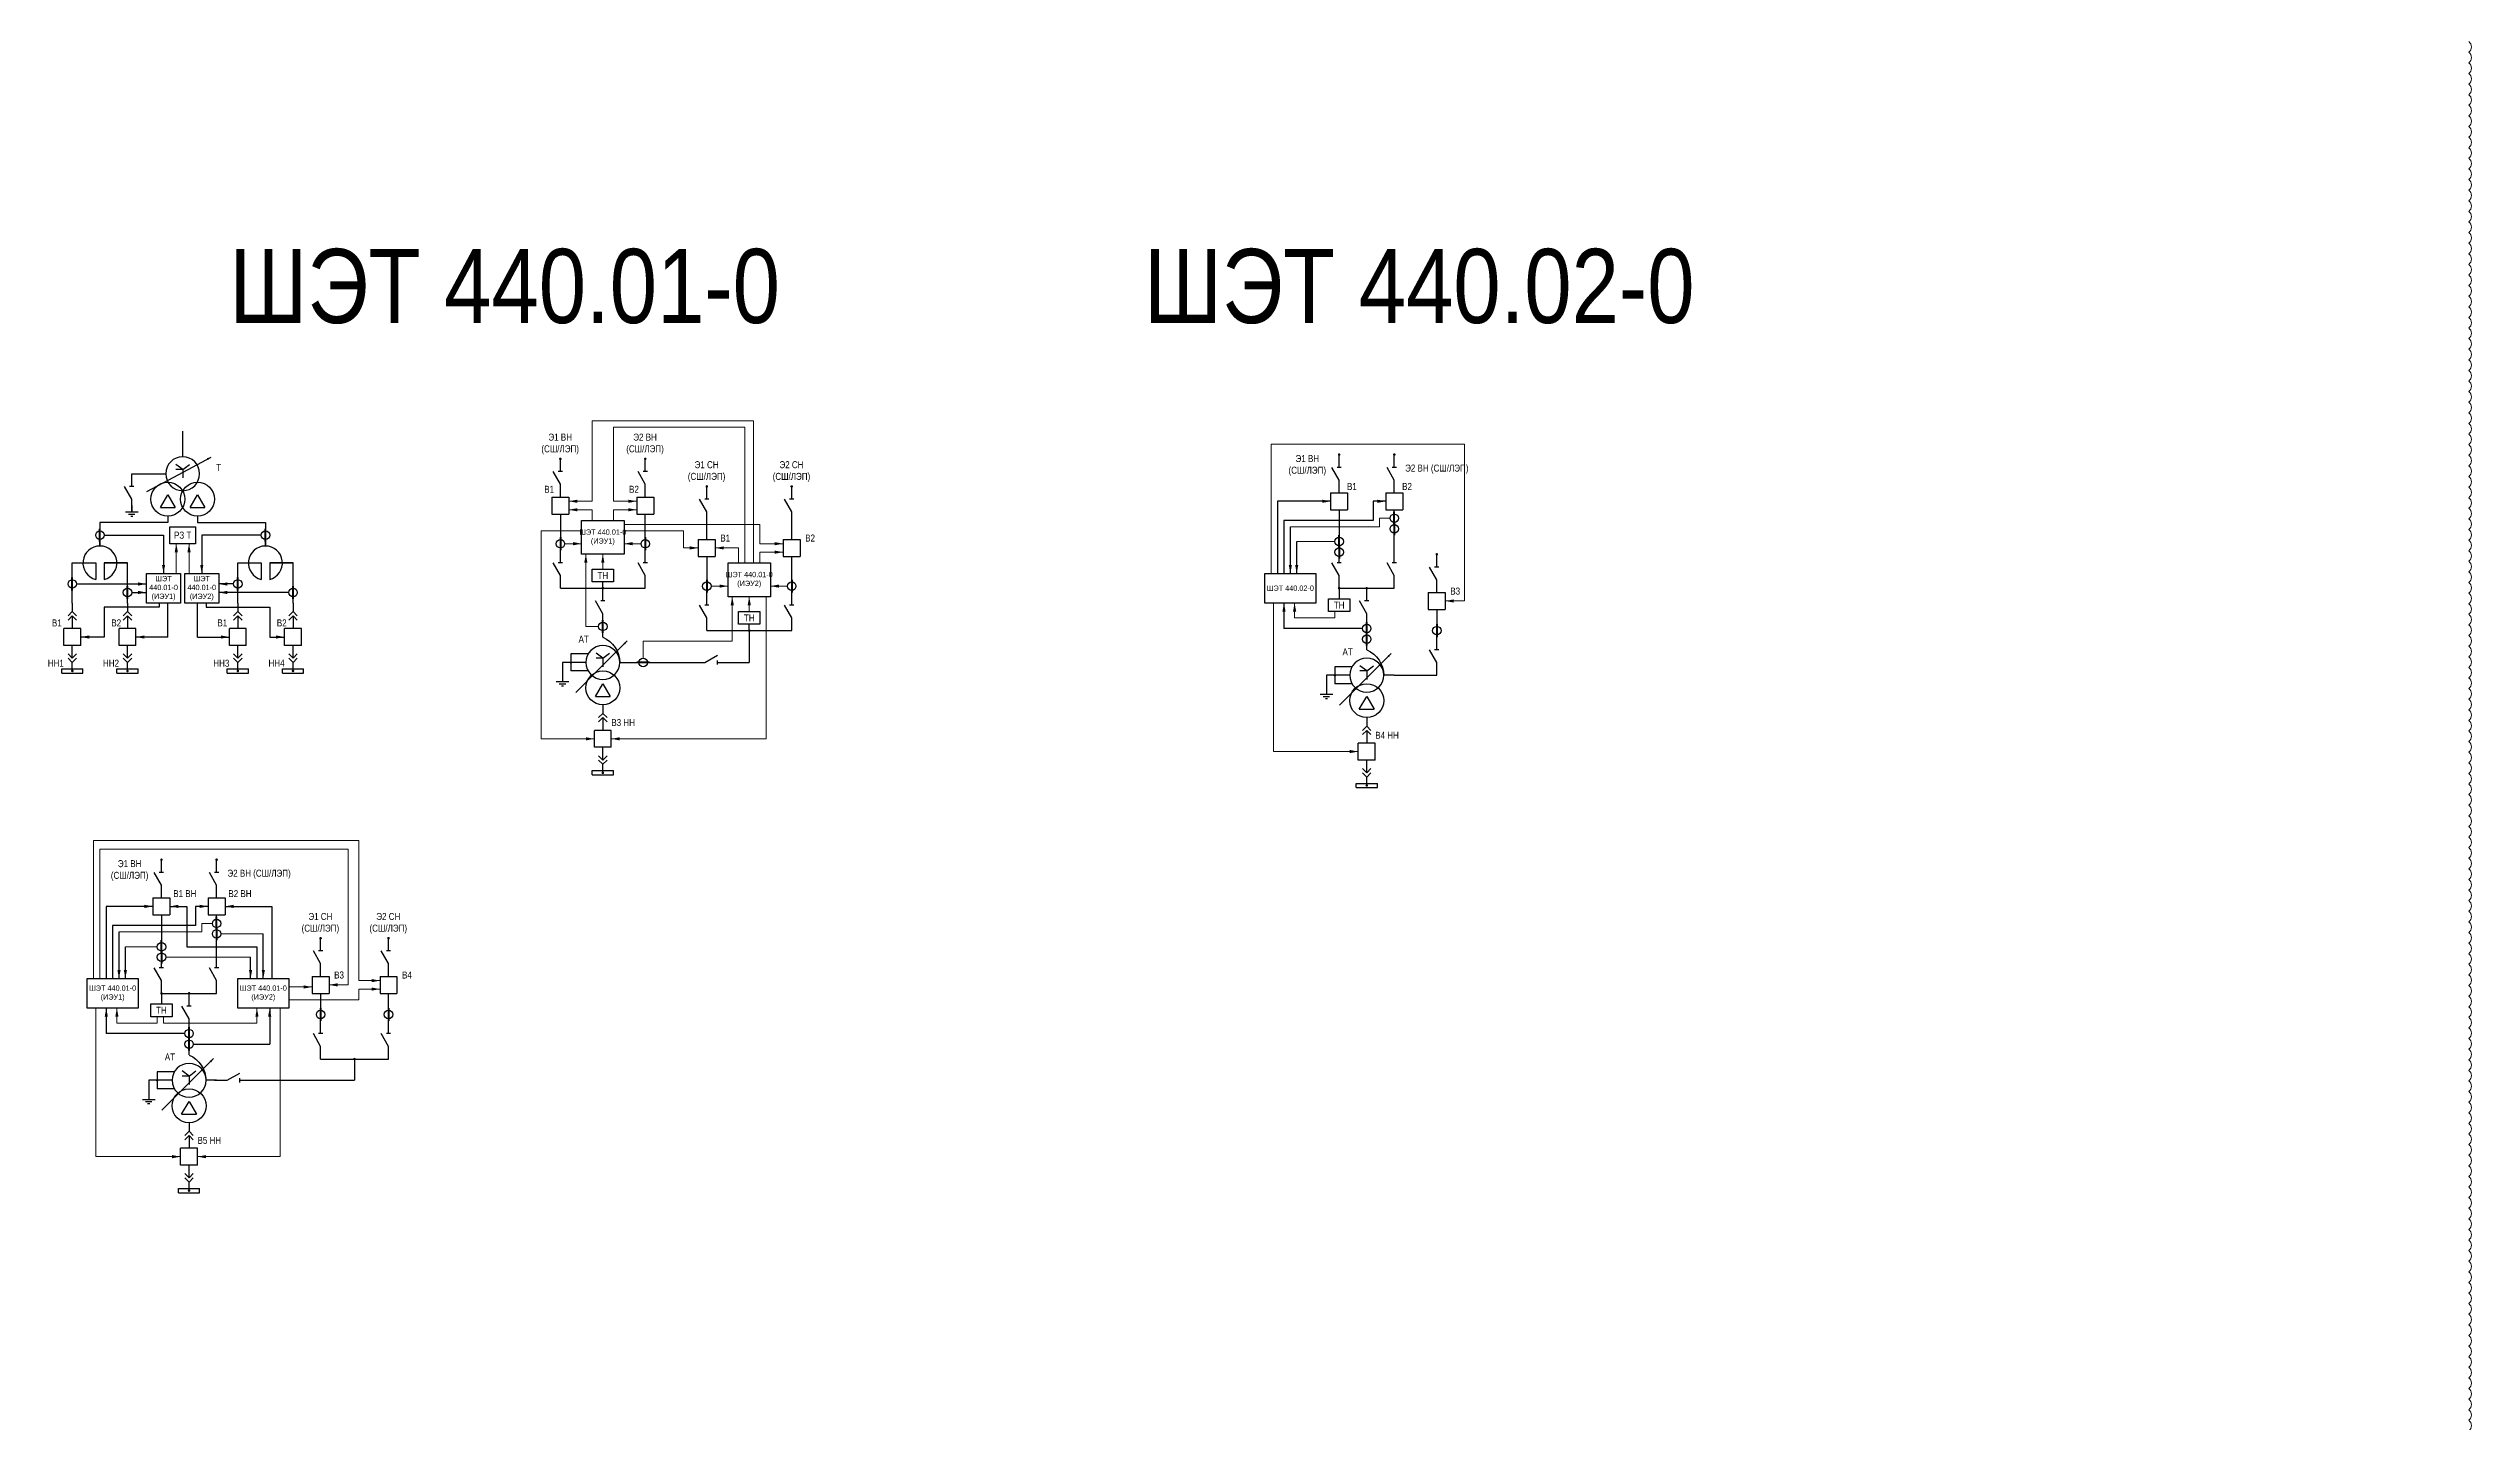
# Model space of a CAD drawing. Header units: millimetres. Extents: x 39198 to 51235, y 3901 to 12197.
# Drawn here: x 41533 to 42675, y 4617 to 5265 of the extents above; entities that cross this region are included whole.
import ezdxf
from ezdxf.enums import TextEntityAlignment as Align

# ---------------------------------------------------------------- set-up
doc = ezdxf.new("R2010")
doc.units = ezdxf.units.MM
doc.layers.add('Непечатный', color=253, linetype='Continuous', lineweight=0, plot=False)
doc.layers.add('Основная', color=7, linetype='Continuous', lineweight=30)
doc.layers.add('Тонкая', color=7, linetype='Continuous', lineweight=5)
doc.styles.add('Narrow', font='ARIALN.TTF')
doc.styles.add('Вывод', font='tahoma.ttf', dxfattribs={"height": 2.5})
doc.styles.add('Компонент', font='ARIALN.TTF', dxfattribs={"height": 3.5})

# ---------------------------------------------------------------- blocks, each defined once
blk = doc.blocks.new('*U28')
at = {"color": 0}
for p, q in [((0, 0), (-8, 0)), ((-8, -8), (-8, 0)), ((0, -8), (0, 0)), ((0, -8), (-8, -8))]:
    blk.add_line(p, q, dxfattribs=at)
at = {"layer": 'Основная', "style": 'Компонент'}
blk.add_attdef('ОУ', text='', height=3.5, dxfattribs=at).set_placement((-15, -3), align=Align.MIDDLE_CENTER)
blk = doc.blocks.new('*U26')
at = {"ltscale": 0.25}
blk.add_circle((0, 0), 2, dxfattribs=at)
at = {"layer": 'Основная', "color": 0, "lineweight": 50}
blk.add_line((0, -3), (0, 3), dxfattribs=at)
at = {"layer": 'Основная', "style": 'Компонент'}
blk.add_attdef('ОУ', text='', height=3.5, dxfattribs=at).set_placement((-6, 0), align=Align.MIDDLE_CENTER)
blk = doc.blocks.new('*U38')
at = {"ltscale": 0.25}
for p, q in [((-3.5, -4), (0, 2)), ((0, 2), (3.5, -4)), ((-3.5, -4), (3.5, -4))]:
    blk.add_line(p, q, dxfattribs=at)
blk.add_circle((0, 0), 8, dxfattribs=at)
at = {"layer": 'Основная', "style": 'Компонент'}
blk.add_attdef('ОУ', text='', height=3.5, dxfattribs=at).set_placement((17, 0), align=Align.MIDDLE_CENTER)
blk = doc.blocks.new('*U39')
at = {"ltscale": 0.25}
for p, q in [((0, 0), (-20, 0)), ((14.4, 0), (0, 0))]:
    blk.add_line(p, q, dxfattribs=at)
blk.add_lwpolyline([(-18, 0, 1, 0, 0), (-20, 0, 0, 0, 0)], format="xyseb", dxfattribs=at)
at = {"layer": 'Основная', "style": 'Вывод'}
blk.add_attdef('ОС', text='', height=2.5, dxfattribs=at).set_placement((3, 2), align=Align.MIDDLE_CENTER)
blk = doc.blocks.new('*U40')
at = {"ltscale": 0.25}
for q in [(-3.2, 4.4), (3.2, 4.4), (0, -2), (3.2, 2)]:
    blk.add_line((0, 2), q, dxfattribs=at)
blk.add_circle((0, 0), 8, dxfattribs=at)
blk.add_arc((5.2, -0.2), 13.2, 113.2803, 179.3396, dxfattribs=at)
at = {"layer": 'Основная', "style": 'Компонент'}
blk.add_attdef('ОУ', text='', height=3.5, dxfattribs=at).set_placement((-17, 0), align=Align.MIDDLE_CENTER)
blk = doc.blocks.new('*U20')
at = {"ltscale": 0.25}
blk.add_circle((0, 0), 2, dxfattribs=at)
at = {"layer": 'Основная', "color": 0, "lineweight": 50}
blk.add_line((3, 0), (-3, 0), dxfattribs=at)
at = {"layer": 'Основная', "style": 'Компонент'}
blk.add_attdef('ОУ', text='', height=3.5, dxfattribs=at).set_placement((0, -6), align=Align.MIDDLE_CENTER)
blk = doc.blocks.new('*U41')
at = {"color": 0}
for p, q in [((-3, 0), (3, 0)), ((0, 3), (0, 0)), ((-1.5, -1), (1.5, -1)), ((-0.5, -2), (0.5, -2))]:
    blk.add_line(p, q, dxfattribs=at)
blk = doc.blocks.new('*U42')
at = {"ltscale": 0.25}
for p, q in [((0, 0), (-20, 0)), ((14.4, 0), (0, 0))]:
    blk.add_line(p, q, dxfattribs=at)
blk.add_lwpolyline([(-18, 0, 1, 0, 0), (-20, 0, 0, 0, 0)], format="xyseb", dxfattribs=at)
at = {"layer": 'Основная', "style": 'Вывод'}
blk.add_attdef('ОС', text='', height=2.5, dxfattribs=at).set_placement((3, 2), align=Align.MIDDLE_CENTER)
blk = doc.blocks.new('*U43')
at = {"ltscale": 0.25}
for q in [(-3.2, 4.4), (3.2, 4.4), (0, -2), (3.2, 2)]:
    blk.add_line((0, 2), q, dxfattribs=at)
blk.add_circle((0, 0), 8, dxfattribs=at)
at = {"layer": 'Основная', "style": 'Компонент'}
blk.add_attdef('ОУ', text='', height=3.5, dxfattribs=at).set_placement((-17, 0), align=Align.MIDDLE_CENTER)
blk = doc.blocks.new('*U23')
at = {"color": 0}
blk.add_line((0, 0), (6, 3.4), dxfattribs=at)
blk = doc.blocks.new('*U11')
at = {"color": 0}
blk.add_line((0, -1), (0, 1), dxfattribs=at)
blk = doc.blocks.new('*U34')
at = {"color": 0}
for p, q in [((0, 3), (0, 9)), ((0, -9), (0, -3))]:
    blk.add_line(p, q, dxfattribs=at)
at = {"color": 0, "ltscale": 0.25, "rotation": 89.99999999999999}
for name, p in [('*U23', (0, -3)), ('*U11', (0, 3))]:
    blk.add_blockref(name, p, dxfattribs=at)
at = {"layer": 'Основная'}
for tag, height, style, p in [('ОУ', 3.5, 'Компонент', (-12, 0)), ('В1', 2.5, 'Вывод', (2, 7)), ('В2', 2.5, 'Вывод', (2, -7))]:
    blk.add_attdef(tag, text='', height=height, dxfattribs=dict(at, style=style)).set_placement(p, align=Align.MIDDLE_CENTER)
blk = doc.blocks.new('*U31')
at = {"color": 0}
for p, q in [((-3, 0), (3, 0)), ((0, 3), (0, 0)), ((-1.5, -1), (1.5, -1)), ((-0.5, -2), (0.5, -2))]:
    blk.add_line(p, q, dxfattribs=at)
blk = doc.blocks.new('*U200')
at = {"layer": 'Основная', "ltscale": 0.25}
for p, q in [((2, 2), (0, 0)), ((0, 0), (2, -2))]:
    blk.add_line(p, q, dxfattribs=at)
blk = doc.blocks.new('*U32')
at = {"color": 0}
for p, q in [((0, 6), (0, 2)), ((0, 0), (0, -6))]:
    blk.add_line(p, q, dxfattribs=at)
at = {"color": 0, "ltscale": 0.25, "xscale": -1, "rotation": 90}
for p in [(0, 2), (0, 0)]:
    blk.add_blockref('*U200', p, dxfattribs=at)
at = {"layer": 'Основная'}
for tag, height, style, p in [('ОУ2', 3.5, 'Компонент', (-5, 6)), ('В2', 2.5, 'Вывод', (3, 6)), ('ОУ1', 3.5, 'Компонент', (-5, -6)), ('В1', 2.5, 'Вывод', (3, -6))]:
    blk.add_attdef(tag, text='', height=height, dxfattribs=dict(at, style=style)).set_placement(p, align=Align.MIDDLE_CENTER)
blk = doc.blocks.new('*U33')
at = {"color": 0}
for p, q in [((0, 0), (0, 6)), ((0, -6), (0, -2))]:
    blk.add_line(p, q, dxfattribs=at)
at = {"color": 0, "ltscale": 0.25, "rotation": 89.99999999999999}
for p in [(0, 0), (0, -2)]:
    blk.add_blockref('*U200', p, dxfattribs=at)
at = {"layer": 'Основная'}
for tag, height, style, p in [('ОУ1', 3.5, 'Компонент', (-5, 6)), ('В1', 2.5, 'Вывод', (3, 6)), ('ОУ2', 3.5, 'Компонент', (-5, -6)), ('В2', 2.5, 'Вывод', (3, -6))]:
    blk.add_attdef(tag, text='', height=height, dxfattribs=dict(at, style=style)).set_placement(p, align=Align.MIDDLE_CENTER)
blk = doc.blocks.new('*U251')
at = {"color": 0, "linetype": 'ByBlock'}
for p, q in [((0, 0), (10, 0)), ((0, -2), (0, 0)), ((10, -2), (10, 0)), ((0, -2), (10, -2))]:
    blk.add_line(p, q, dxfattribs=at)
at = {"layer": 'Основная', "style": 'Компонент'}
blk.add_attdef('ОШ', text='', height=3.5, dxfattribs=at).set_placement((6, 4), align=Align.MIDDLE_CENTER)

msp = doc.modelspace()

# ---------------------------------------------------------------- linework, layer by layer
for p, q in [((42131, 5051), (42112, 5051)), ((42112, 5051), (42112, 5017)), ((42137, 5051), (42131, 5051)), ((42131, 5051), (42131, 5051)), ((42163, 5051), (42157, 5051)), ((42157, 5051), (42157, 5042)), ((42157, 5042), (42115, 5042)), ((42115, 5042), (42115, 5017)), ((42118, 5017), (42118, 5039)), ((41559, 5035), (41587, 5035)), ((41587, 5035), (41587, 5017)), ((41633, 5035), (41605, 5035)), ((41605, 5035), (41605, 5017)), ((42121, 5017), (42121, 5032)), ((41546, 5012), (41579, 5012)), ((41572, 5008), (41579, 5008)), ((41585, 5003), (41585, 5001)), ((41589, 4987), (41589, 5003)), ((41603, 4987), (41603, 5003)), ((41607, 5003), (41607, 5001)), ((41620, 5012), (41613, 5012)), ((41646, 5008), (41613, 5008)), ((42115, 5003), (42115, 4991)), ((41585, 5001), (41559, 5001)), ((41559, 5001), (41559, 4987)), ((41607, 5001), (41637, 5001)), ((41637, 5001), (41637, 4987)), ((42152, 4991), (42115, 4991)), ((41552, 4987), (41548, 4987)), ((41559, 4987), (41548, 4987)), ((41578, 4987), (41574, 4987)), ((41589, 4987), (41574, 4987)), ((41603, 4987), (41618, 4987)), ((41614, 4987), (41618, 4987)), ((41637, 4987), (41644, 4987)), ((41640, 4987), (41644, 4987)), ((41576, 4860), (41560, 4860)), ((41560, 4860), (41560, 4826)), ((41582, 4860), (41576, 4860)), ((41576, 4860), (41576, 4860)), ((41590, 4860), (41598, 4860)), ((41598, 4860), (41598, 4841)), ((41608, 4860), (41602, 4860)), ((41602, 4860), (41602, 4851)), ((41616, 4860), (41622, 4860)), ((41622, 4860), (41638, 4860)), ((41622, 4860), (41622, 4860)), ((41638, 4860), (41638, 4826)), ((41602, 4851), (41563, 4851)), ((41563, 4851), (41563, 4826)), ((41566, 4826), (41566, 4848)), ((41634, 4826), (41634, 4847)), ((41569, 4826), (41569, 4841)), ((41598, 4841), (41631, 4841)), ((41628, 4826), (41628, 4836)), ((41631, 4841), (41631, 4826)), ((41560, 4812), (41560, 4800)), ((41637, 4812), (41637, 4795)), ((41597, 4800), (41560, 4800)), ((41601, 4795), (41637, 4795))]:
    msp.add_line(p, q)
at = {"layer": 'Непечатный', "color": 1}
msp.add_lwpolyline([(42673.3, 4612.7, 0.520567), (42673.3, 4617.7, 0.520567), (42673.3, 4622.7, 0.520567), (42673.3, 4627.7, 0.520567), (42673.3, 4632.7, 0.520567), (42673.3, 4637.7, 0.520567), (42673.3, 4642.7, 0.520567), (42673.3, 4647.7, 0.520567), (42673.3, 4652.7, 0.520567), (42673.3, 4657.7, 0.520567), (42673.3, 4662.7, 0.520567), (42673.3, 4667.7, 0.520567), (42673.3, 4672.7, 0.520567), (42673.3, 4677.7, 0.520567), (42673.3, 4682.7, 0.520567), (42673.3, 4687.7, 0.520567), (42673.3, 4692.7, 0.520567), (42673.3, 4697.7, 0.520567), (42673.3, 4702.7, 0.520567), (42673.3, 4707.7, 0.520567), (42673.3, 4712.7, 0.520567), (42673.3, 4717.7, 0.520567), (42673.3, 4722.7, 0.520567), (42673.3, 4727.7, 0.520567), (42673.3, 4732.7, 0.520567), (42673.3, 4737.7, 0.520567), (42673.3, 4742.7, 0.520567), (42673.3, 4747.7, 0.520567), (42673.3, 4752.7, 0.520567), (42673.3, 4757.7, 0.520567), (42673.3, 4762.7, 0.520567), (42673.3, 4767.7, 0.520567), (42673.3, 4772.7, 0.520567), (42673.3, 4777.7, 0.520567), (42673.3, 4782.7, 0.520567), (42673.3, 4787.7, 0.520567), (42673.3, 4792.7, 0.520567), (42673.3, 4797.7, 0.520567), (42673.3, 4802.7, 0.520567), (42673.3, 4807.7, 0.520567), (42673.3, 4812.7, 0.520567), (42673.3, 4817.7, 0.520567), (42673.3, 4822.7, 0.520567), (42673.3, 4827.7, 0.520567), (42673.3, 4832.7, 0.520567), (42673.3, 4837.7, 0.520567), (42673.3, 4842.7, 0.520567), (42673.3, 4847.7, 0.520567), (42673.3, 4852.7, 0.520567), (42673.3, 4857.7, 0.520567), (42673.3, 4862.7, 0.520567), (42673.3, 4867.7, 0.520567), (42673.3, 4872.7, 0.520567), (42673.3, 4877.7, 0.520567), (42673.3, 4882.7, 0.520567), (42673.3, 4887.7, 0.520567), (42673.3, 4892.7, 0.520567), (42673.3, 4897.7, 0.520567), (42673.3, 4902.7, 0.520567), (42673.3, 4907.7, 0.520567), (42673.3, 4912.7, 0.520567), (42673.3, 4917.7, 0.520567), (42673.3, 4922.7, 0.520567), (42673.3, 4927.7, 0.520567), (42673.3, 4932.7, 0.520567), (42673.3, 4937.7, 0.520567), (42673.3, 4942.7, 0.520567), (42673.3, 4947.7, 0.520567), (42673.3, 4952.7, 0.520567), (42673.3, 4957.7, 0.520567), (42673.3, 4962.7, 0.520567), (42673.3, 4967.7, 0.520567), (42673.3, 4972.7, 0.520567), (42673.3, 4977.7, 0.520567), (42673.3, 4982.7, 0.520567), (42673.3, 4987.7, 0.520567), (42673.3, 4992.7, 0.520567), (42673.3, 4997.7, 0.520567), (42673.3, 5002.7, 0.520567), (42673.3, 5007.7, 0.520567), (42673.3, 5012.7, 0.520567), (42673.3, 5017.7, 0.520567), (42673.3, 5022.7, 0.520567), (42673.3, 5027.7, 0.520567), (42673.3, 5032.7, 0.520567), (42673.3, 5037.7, 0.520567), (42673.3, 5042.7, 0.520567), (42673.3, 5047.7, 0.520567), (42673.3, 5052.7, 0.520567), (42673.3, 5057.7, 0.520567), (42673.3, 5062.7, 0.520567), (42673.3, 5067.7, 0.520567), (42673.3, 5072.7, 0.520567), (42673.3, 5077.7, 0.520567), (42673.3, 5082.7, 0.520567), (42673.3, 5087.7, 0.520567), (42673.3, 5092.7, 0.520567), (42673.3, 5097.7, 0.520567), (42673.3, 5102.7, 0.520567), (42673.3, 5107.7, 0.520567), (42673.3, 5112.7, 0.520567), (42673.3, 5117.7, 0.520567), (42673.3, 5122.7, 0.520567), (42673.3, 5127.7, 0.520567), (42673.3, 5132.7, 0.520567), (42673.3, 5137.7, 0.520567), (42673.3, 5142.7, 0.520567), (42673.3, 5147.7, 0.520567), (42673.3, 5152.7, 0.520567), (42673.3, 5157.7, 0.520567), (42673.3, 5162.7, 0.520567), (42673.3, 5167.7, 0.520567), (42673.3, 5172.7, 0.520567), (42673.3, 5177.7, 0.520567), (42673.3, 5182.7, 0.520567), (42673.3, 5187.7, 0.520567), (42673.3, 5192.7, 0.520567), (42673.3, 5197.7, 0.520567), (42673.3, 5202.7, 0.520567), (42673.3, 5207.7, 0.520567), (42673.3, 5212.7, 0.520567), (42673.3, 5217.7, 0.520567), (42673.3, 5222.7, 0.520567), (42673.3, 5227.7, 0.520567), (42673.3, 5232.7, 0.520567), (42673.3, 5237.7, 0.520567), (42673.3, 5242.7, 0.520567), (42673.3, 5247.7, 0.520567), (42673.3, 5252.7, 0.520567), (42673.3, 5257.7, 0.520567), (42673.3, 5262.7, 0.520567), (42673.3, 5267.7, 0.520567)], format="xyb", dxfattribs=at)
at = {"layer": 'Основная'}
for p, q in [((41774, 5045), (41774, 5032)), ((42141, 5047), (42141, 5035)), ((41557, 5031), (41557, 5032)), ((41635, 5031), (41635, 5032)), ((41843, 5025), (41843, 5012)), ((41774, 5010), (41814, 5010)), ((42141, 5010), (42167, 5010)), ((42187, 5000), (42187, 4991)), ((41843, 4990), (41883, 4990)), ((41854, 4975), (41863, 4975)), ((42167, 4969), (42162, 4969)), ((42167, 4969), (42187, 4969)), ((41794, 4955), (41794, 4953)), ((41586, 4856), (41586, 4844)), ((41586, 4819), (41612, 4819)), ((41661, 4819), (41661, 4810)), ((41661, 4788), (41693, 4788)), ((41612, 4778), (41607, 4778)), ((41629, 4778), (41677, 4778))]:
    msp.add_line(p, q, dxfattribs=at)
at = {"layer": 'Основная', "ltscale": 0.35}
for points in [[(41596, 5072), (41596, 5084)], [(41572, 5064), (41574, 5064)], [(41574, 5064), (41588, 5064)], [(41544, 5003), (41544, 5022)], [(41544, 5022), (41555, 5022), (41555, 5014.1)], [(41544, 5022), (41555, 5022)], [(41570, 5022), (41559, 5022), (41559, 5014.1)], [(41559, 5022), (41570, 5022)], [(41570, 5003), (41570, 5022)], [(41622, 5003), (41622, 5022)], [(41648, 5003), (41648, 5022)], [(41794, 4987), (41794, 4989)], [(42154, 4981), (42154, 4983)], [(41599, 4790), (41599, 4792)]]:
    msp.add_lwpolyline(points, dxfattribs=at)
at = {"layer": 'Основная', "ltscale": 0.25, "const_width": 0.6}
for points in [[(41774.3, 5071, 1), (41773.7, 5071, 1)], [(41774.3, 5071, 1), (41773.7, 5071, 1)], [(41774, 5070.7, 1), (41774, 5071.3, 1)], [(41814.3, 5071, 1), (41813.7, 5071, 1)], [(41814.3, 5071, 1), (41813.7, 5071, 1)], [(41814, 5070.7, 1), (41814, 5071.3, 1)], [(42141.3, 5073, 1), (42140.7, 5073, 1)], [(42141.3, 5073, 1), (42140.7, 5073, 1)], [(42141, 5072.7, 1), (42141, 5073.3, 1)], [(42167.3, 5073, 1), (42166.7, 5073, 1)], [(42167.3, 5073, 1), (42166.7, 5073, 1)], [(42167, 5072.7, 1), (42167, 5073.3, 1)], [(41843.3, 5058, 1), (41842.7, 5058, 1)], [(41843.3, 5058, 1), (41842.7, 5058, 1)], [(41843, 5057.7, 1), (41843, 5058.3, 1)], [(41883.3, 5058, 1), (41882.7, 5058, 1)], [(41883.3, 5058, 1), (41882.7, 5058, 1)], [(41883, 5057.7, 1), (41883, 5058.3, 1)], [(42187.3, 5026, 1), (42186.7, 5026, 1)], [(42187.3, 5026, 1), (42186.7, 5026, 1)], [(42187, 5025.7, 1), (42187, 5026.3, 1)], [(41794, 5009.7, 1), (41794, 5010.3, 1)], [(42141, 5009.7, 1), (42141, 5010.3, 1)], [(42154.3, 5010, 1), (42153.7, 5010, 1)], [(42154.3, 5010, 1), (42153.7, 5010, 1)], [(42154, 5009.7, 1), (42154, 5010.3, 1)], [(41863, 4989.7, 1), (41863, 4990.3, 1)], [(41543.7, 4971, 1), (41544.3, 4971, 1)], [(41543.7, 4971, -1), (41544.3, 4971, -1)], [(41569.7, 4971, 1), (41570.3, 4971, 1)], [(41569.7, 4971, -1), (41570.3, 4971, -1)], [(41621.7, 4971, 1), (41622.3, 4971, 1)], [(41621.7, 4971, -1), (41622.3, 4971, -1)], [(41647.7, 4971, 1), (41648.3, 4971, 1)], [(41647.7, 4971, -1), (41648.3, 4971, -1)], [(41778.7, 4975, 1), (41779.3, 4975, 1)], [(42138.7, 4969, 1), (42139.3, 4969, 1)], [(41793.7, 4923, 1), (41794.3, 4923, 1)], [(41793.7, 4923, -1), (41794.3, 4923, -1)], [(42153.7, 4917, 1), (42154.3, 4917, 1)], [(42153.7, 4917, -1), (42154.3, 4917, -1)], [(41586.3, 4882, 1), (41585.7, 4882, 1)], [(41586.3, 4882, 1), (41585.7, 4882, 1)], [(41586, 4881.7, 1), (41586, 4882.3, 1)], [(41612.3, 4882, 1), (41611.7, 4882, 1)], [(41612.3, 4882, 1), (41611.7, 4882, 1)], [(41612, 4881.7, 1), (41612, 4882.3, 1)], [(41661.3, 4845, 1), (41660.7, 4845, 1)], [(41661.3, 4845, 1), (41660.7, 4845, 1)], [(41661, 4844.7, 1), (41661, 4845.3, 1)], [(41693.3, 4845, 1), (41692.7, 4845, 1)], [(41693.3, 4845, 1), (41692.7, 4845, 1)], [(41693, 4844.7, 1), (41693, 4845.3, 1)], [(41586, 4818.7, 1), (41586, 4819.3, 1)], [(41599.3, 4819, 1), (41598.7, 4819, 1)], [(41599.3, 4819, 1), (41598.7, 4819, 1)], [(41599, 4818.7, 1), (41599, 4819.3, 1)], [(41677, 4787.7, 1), (41677, 4788.3, 1)], [(41583.7, 4778, 1), (41584.3, 4778, 1)], [(41598.7, 4726, 1), (41599.3, 4726, 1)], [(41598.7, 4726, -1), (41599.3, 4726, -1)]]:
    msp.add_lwpolyline(points, format="xyb", close=True, dxfattribs=at)
at = {"layer": 'Основная'}
for points in [[(41774, 5053), (41774, 5053)], [(41814, 5053), (41814, 5053)], [(41589, 5041), (41557, 5041), (41557, 5030)], [(41589, 5044), (41589, 5041)], [(41603, 5044), (41603, 5041)], [(41603, 5041), (41635, 5041), (41635, 5030)], [(41814, 5028), (41814, 5045)], [(41843, 5033), (41843, 5040)], [(41883, 5033), (41883, 5040)], [(42167, 5028), (42167, 5047)], [(41557, 5030), (41557, 5031)], [(41635, 5030), (41635, 5031)], [(41883, 5008), (41883, 5025)], [(41622, 5022), (41633, 5022), (41633, 5014.1)], [(41622, 5022), (41633, 5022)], [(41648, 5022), (41637, 5022), (41637, 5014.1)], [(41637, 5022), (41648, 5022)], [(41794, 5010), (41794, 5013)], [(42141, 5010), (42141, 5005)], [(42187, 5008), (42187, 5008)], [(41863, 4990), (41863, 4993)], [(41787, 4979), (41779, 4979)], [(41779, 4979), (41779, 4971)], [(41863, 4990), (41863, 4975)], [(41779, 4975), (41775, 4975)], [(41775, 4975), (41775, 4969)], [(41786, 4975), (41778, 4975)], [(41787, 4971), (41779, 4971)], [(41802, 4975), (41836, 4975)], [(42139, 4969), (42135, 4969)], [(42135, 4969), (42135, 4963)], [(42146, 4969), (42138, 4969)], [(42147, 4973), (42139, 4973)], [(42139, 4973), (42139, 4965)], [(42147, 4965), (42139, 4965)], [(41612, 4837), (41612, 4856)], [(41586, 4819), (41586, 4814)], [(41661, 4827), (41661, 4827)], [(41693, 4827), (41693, 4827)], [(41693, 4806), (41693, 4819)], [(41677, 4788), (41677, 4778)], [(41584, 4778), (41580, 4778)], [(41580, 4778), (41580, 4772)], [(41591, 4778), (41583, 4778)], [(41592, 4782), (41584, 4782)], [(41584, 4782), (41584, 4774)], [(41592, 4774), (41584, 4774)]]:
    msp.add_lwpolyline(points, dxfattribs=at)
for points in [[(41590, 5039), (41602, 5039), (41602, 5031), (41590, 5031)], [(41784, 5042), (41804, 5042), (41804, 5026), (41784, 5026)], [(41579, 5017), (41595, 5017), (41595, 5003), (41579, 5003)], [(41597, 5017), (41613, 5017), (41613, 5003), (41597, 5003)], [(41789, 5019), (41799, 5019), (41799, 5013), (41789, 5013)], [(41853, 5022), (41873, 5022), (41873, 5006), (41853, 5006)], [(42106, 5017), (42130, 5017), (42130, 5003), (42106, 5003)], [(42136, 5005), (42146, 5005), (42146, 4999), (42136, 4999)], [(41858, 4999), (41868, 4999), (41868, 4993), (41858, 4993)], [(41551, 4826), (41575, 4826), (41575, 4812), (41551, 4812)], [(41622, 4826), (41646, 4826), (41646, 4812), (41622, 4812)], [(41581, 4814), (41591, 4814), (41591, 4808), (41581, 4808)]]:
    msp.add_lwpolyline(points, close=True, dxfattribs=at)
at = {"layer": 'Основная', "ltscale": 0.35}
for centre in [(41557, 5021.9), (41635, 5021.9)]:
    msp.add_arc(centre, 8, 284.4775, 255.5225, dxfattribs=at)
at = {"layer": 'Тонкая'}
for p, q in [((42160, 5039), (42118, 5039)), ((42160, 5039), (42160, 5043)), ((42160, 5043), (42165, 5043)), ((42121, 5032), (42139, 5032)), ((41605, 4848), (41566, 4848)), ((41605, 4848), (41605, 4852)), ((41605, 4852), (41610, 4852)), ((41614, 4847), (41634, 4847)), ((41569, 4841), (41584, 4841)), ((41628, 4836), (41588, 4836))]:
    msp.add_line(p, q, dxfattribs=at)
for points in [[(41865, 5022), (41865, 5089), (41789, 5089), (41789, 5051)], [(41861, 5022), (41861, 5086), (41799, 5086), (41799, 5051), (41810, 5051)], [(42109, 5017), (42109, 5017), (42109, 5078), (42200, 5078), (42200, 5004), (42191, 5004)], [(41789, 5051), (41778, 5051)], [(41784, 5037), (41765, 5037)], [(41765, 5037), (41765, 4939)], [(41778, 5047), (41789, 5047), (41789, 5042)], [(41810, 5047), (41799, 5047), (41799, 5042)], [(41804, 5040), (41868, 5040), (41868, 5031), (41879, 5031)], [(41804, 5037), (41832, 5037), (41832, 5029), (41839, 5029)], [(41593, 5031), (41593, 5017)], [(41599, 5031), (41599, 5017)], [(41776, 5031), (41784, 5031)], [(41786, 4992), (41786, 5026)], [(41794, 5019), (41794, 5026)], [(41812, 5031), (41804, 5031)], [(41847, 5029), (41858, 5029), (41858, 5022)], [(41879, 5027), (41868, 5027), (41868, 5022)], [(41845, 5011), (41853, 5011)], [(41855, 4985), (41855, 5006)], [(41863, 4999), (41863, 5006)], [(41871, 5006), (41871, 4939)], [(41881, 5011), (41873, 5011)], [(42110, 5003), (42110, 4933), (42150, 4933)], [(42139, 4999), (42139, 4996), (42120, 4996), (42120, 5003)], [(41792, 4992), (41786, 4992)], [(41813, 4977), (41813, 4985)], [(41813, 4985), (41855, 4985)], [(41765, 4939), (41790, 4939)], [(41871, 4939), (41798, 4939)], [(41554, 4826), (41554, 4826), (41554, 4891), (41679, 4891), (41679, 4825), (41689, 4825)], [(41557, 4826), (41557, 4826), (41557, 4887), (41674, 4887), (41674, 4823), (41665, 4823)], [(41646, 4822), (41657, 4822)], [(41646, 4816), (41679, 4816), (41679, 4821), (41689, 4821)], [(41555, 4812), (41555, 4742), (41595, 4742)], [(41584, 4808), (41584, 4805), (41565, 4805), (41565, 4812)], [(41587, 4808), (41587, 4805), (41631, 4805), (41631, 4812)], [(41642, 4812), (41642, 4742), (41603, 4742)]]:
    msp.add_lwpolyline(points, dxfattribs=at)
at = {"layer": 'Тонкая', "ltscale": 0.3}
for points in [[(41778, 5051, 0, 1.5, 0), (41782, 5051, 0, 0, 0)], [(41778, 5047, 0, 1.5, 0), (41782, 5047, 0, 0, 0)], [(41810, 5051, 0, 1.5, 0), (41806, 5051, 0, 0, 0)], [(41810, 5047, 0, 1.5, 0), (41806, 5047, 0, 0, 0)], [(42137, 5051, 0, 1.5, 0), (42133, 5051, 0, 0, 0)], [(42163, 5051, 0, 1.5, 0), (42159, 5051, 0, 0, 0)], [(41593, 5031, 0, 1.5, 0), (41593, 5027, 0, 0, 0)], [(41599, 5031, 0, 1.5, 0), (41599, 5027, 0, 0, 0)], [(41784, 5031, 0, 1.5, 0), (41780, 5031, 0, 0, 0)], [(41786, 5026, 0, 1.5, 0), (41786, 5022, 0, 0, 0)], [(41794, 5026, 0, 1.5, 0), (41794, 5022, 0, 0, 0)], [(41804, 5031, 0, 1.5, 0), (41808, 5031, 0, 0, 0)], [(41839, 5029, 0, 1.5, 0), (41835, 5029, 0, 0, 0)], [(41847, 5029, 0, 1.5, 0), (41851, 5029, 0, 0, 0)], [(41879, 5031, 0, 1.5, 0), (41875, 5031, 0, 0, 0)], [(41879, 5027, 0, 1.5, 0), (41875, 5027, 0, 0, 0)], [(41587, 5017, 0, 1.5, 0), (41587, 5021, 0, 0, 0)], [(41605, 5017, 0, 1.5, 0), (41605, 5021, 0, 0, 0)], [(42118, 5017, 0, 1.5, 0), (42118, 5021, 0, 0, 0)], [(42121, 5017, 0, 1.5, 0), (42121, 5021, 0, 0, 0)], [(41579, 5012, 0, 1.5, 0), (41575, 5012, 0, 0, 0)], [(41579, 5008, 0, 1.5, 0), (41575, 5008, 0, 0, 0)], [(41613, 5012, 0, 1.5, 0), (41617, 5012, 0, 0, 0)], [(41613, 5008, 0, 1.5, 0), (41617, 5008, 0, 0, 0)], [(41853, 5011, 0, 1.5, 0), (41849, 5011, 0, 0, 0)], [(41855, 5006, 0, 1.5, 0), (41855, 5002, 0, 0, 0)], [(41863, 5006, 0, 1.5, 0), (41863, 5002, 0, 0, 0)], [(41873, 5011, 0, 1.5, 0), (41877, 5011, 0, 0, 0)], [(42115, 5003, 0, 1.5, 0), (42115, 4999, 0, 0, 0)], [(42120, 5003, 0, 1.5, 0), (42120, 4999, 0, 0, 0)], [(42191, 5004, 0, 1.5, 0), (42195, 5004, 0, 0, 0)], [(41548, 4987, 0, 1.5, 0), (41552, 4987, 0, 0, 0)], [(41574, 4987, 0, 1.5, 0), (41578, 4987, 0, 0, 0)], [(41618, 4987, 0, 1.5, 0), (41614, 4987, 0, 0, 0)], [(41644, 4987, 0, 1.5, 0), (41640, 4987, 0, 0, 0)], [(41790, 4939, 0, 1.5, 0), (41786, 4939, 0, 0, 0)], [(41798, 4939, 0, 1.5, 0), (41802, 4939, 0, 0, 0)], [(42150, 4933, 0, 1.5, 0), (42146, 4933, 0, 0, 0)], [(41582, 4860, 0, 1.5, 0), (41578, 4860, 0, 0, 0)], [(41590, 4860, 0, 1.5, 0), (41594, 4860, 0, 0, 0)], [(41608, 4860, 0, 1.5, 0), (41604, 4860, 0, 0, 0)], [(41616, 4860, 0, 1.5, 0), (41620, 4860, 0, 0, 0)], [(41566, 4826, 0, 1.5, 0), (41566, 4830, 0, 0, 0)], [(41569, 4826, 0, 1.5, 0), (41569, 4830, 0, 0, 0)], [(41628, 4826, 0, 1.5, 0), (41628, 4830, 0, 0, 0)], [(41634, 4826, 0, 1.5, 0), (41634, 4830, 0, 0, 0)], [(41657, 4822, 0, 1.5, 0), (41653, 4822, 0, 0, 0)], [(41665, 4823, 0, 1.5, 0), (41669, 4823, 0, 0, 0)], [(41689, 4825, 0, 1.5, 0), (41685, 4825, 0, 0, 0)], [(41689, 4821, 0, 1.5, 0), (41685, 4821, 0, 0, 0)], [(41560, 4812, 0, 1.5, 0), (41560, 4808, 0, 0, 0)], [(41565, 4812, 0, 1.5, 0), (41565, 4808, 0, 0, 0)], [(41631, 4812, 0, 1.5, 0), (41631, 4808, 0, 0, 0)], [(41637, 4812, 0, 1.5, 0), (41637, 4808, 0, 0, 0)], [(41595, 4742, 0, 1.5, 0), (41591, 4742, 0, 0, 0)], [(41603, 4742, 0, 1.5, 0), (41607, 4742, 0, 0, 0)]]:
    msp.add_lwpolyline(points, format="xyseb", dxfattribs=at)

# ---------------------------------------------------------------- block references
at = {"layer": 'Основная', "ltscale": 0.35}
for name, p, rotation in [('*U42', (41591.8, 5062.4), 208.1452236498778), ('*U26', (42167, 5038), 180), ('*U26', (41774, 5031), 180), ('*U26', (41814, 5031), 180), ('*U26', (42141, 5027), 180), ('*U26', (41843, 5011), 180), ('*U26', (41883, 5011), 180), ('*U26', (42187, 4990), 180), ('*U26', (41612, 4847), 180), ('*U26', (41586, 4836), 180), ('*U26', (41661, 4809), 180), ('*U26', (41693, 4809), 180)]:
    msp.add_blockref(name, p, dxfattribs=dict(at, rotation=rotation))
at = {"layer": 'Основная', "ltscale": 0.35, "xscale": -1}
for name, p in [('*U43', (41596, 5064)), ('*U40', (41794, 4975)), ('*U40', (42154, 4969)), ('*U40', (41599, 4778))]:
    msp.add_blockref(name, p, dxfattribs=at)
at = {"layer": 'Основная'}
for p in [(41774, 5062), (41814, 5062), (42141, 5064), (42167, 5064), (41843, 5049), (41883, 5049), (41774, 5019), (41814, 5019), (42141, 5019), (42167, 5019), (42187, 5017), (41794, 5001), (41843, 4999), (41883, 4999), (42154, 5001), (42187, 4978), (41586, 4873), (41612, 4873), (41661, 4836), (41693, 4836), (41586, 4828), (41612, 4828), (41599, 4810), (41661, 4797), (41693, 4797)]:
    msp.add_blockref('*U34', p, dxfattribs=at)
at = {"layer": 'Основная', "ltscale": 0.35}
for name, p in [('*U34', (41572, 5055)), ('*U38', (41589, 5052)), ('*U38', (41603, 5052)), ('*U31', (41572, 5046)), ('*U26', (41557, 5035)), ('*U26', (41635, 5035)), ('*U26', (42167, 5043)), ('*U26', (42141, 5032)), ('*U26', (41794, 4992)), ('*U26', (42154, 4991)), ('*U26', (42154, 4986)), ('*U38', (41794, 4963)), ('*U38', (42154, 4957)), ('*U26', (41612, 4852)), ('*U26', (41586, 4841)), ('*U26', (41599, 4800)), ('*U26', (41599, 4795)), ('*U38', (41599, 4766))]:
    msp.add_blockref(name, p, dxfattribs=at)
at = {"layer": 'Основная', "ltscale": 0.25}
for name, p, rotation in [('*U28', (41770, 5045), 180), ('*U28', (41810, 5045), 180), ('*U28', (42137, 5047), 180), ('*U28', (42163, 5047), 180), ('*U28', (41839, 5025), 180), ('*U28', (41879, 5025), 180), ('*U28', (42183, 5000), 180), ('*U39', (41791.4, 4971.1), 224.9999999999999), ('*U39', (42151.4, 4965.1), 224.9999999999999), ('*U28', (41582, 4856), 180), ('*U28', (41608, 4856), 180), ('*U28', (41657, 4819), 180), ('*U28', (41689, 4819), 180), ('*U39', (41596.4, 4774.1), 224.9999999999999)]:
    msp.add_blockref(name, p, dxfattribs=dict(at, rotation=rotation))
for name, p in [('*U26', (41544, 5012)), ('*U26', (41622, 5012)), ('*U32', (41544, 4997)), ('*U26', (41570, 5008)), ('*U32', (41570, 4997)), ('*U32', (41622, 4997)), ('*U26', (41648, 5008)), ('*U32', (41648, 4997)), ('*U28', (41548, 4991)), ('*U28', (41574, 4991)), ('*U28', (41626, 4991)), ('*U28', (41652, 4991)), ('*U33', (41544, 4977)), ('*U33', (41570, 4977)), ('*U33', (41622, 4977)), ('*U33', (41648, 4977)), ('*U251', (41539, 4972)), ('*U251', (41565, 4972)), ('*U251', (41617, 4972)), ('*U251', (41643, 4972)), ('*U41', (41775, 4966)), ('*U20', (41813, 4975)), ('*U41', (42135, 4960)), ('*U32', (41794, 4949)), ('*U32', (42154, 4943)), ('*U28', (41798, 4943)), ('*U33', (41794, 4929)), ('*U28', (42158, 4937)), ('*U251', (41789, 4924)), ('*U33', (42154, 4923)), ('*U251', (42149, 4918)), ('*U41', (41580, 4769)), ('*U32', (41599, 4752)), ('*U28', (41603, 4746)), ('*U33', (41599, 4732)), ('*U251', (41594, 4727))]:
    msp.add_blockref(name, p, dxfattribs=at)
at = {"layer": 'Основная', "rotation": 270}
for p in [(41845, 4975), (41620, 4778)]:
    msp.add_blockref('*U34', p, dxfattribs=at)

# ---------------------------------------------------------------- texts
at = {"style": 'Narrow'}
for s, p in [('ШЭТ 440.01-0', (41618, 5135)), ('ШЭТ 440.02-0', (42049, 5135))]:
    msp.add_text(s, height=35, dxfattribs=at).set_placement(p)
at = {"layer": 'Основная', "style": 'Narrow'}
for s, p in [('В1', (41771, 5055)), ('В2', (41811, 5055)), ('В1', (41854, 5032)), ('В2', (41894, 5032)), ('В3', (42198, 5007)), ('В1', (41539, 4992)), ('В2', (41567, 4992)), ('В1', (41617, 4992)), ('В2', (41645, 4992)), ('НН1', (41540, 4973)), ('НН2', (41566, 4973)), ('НН3', (41618, 4973)), ('НН4', (41644, 4973)), ('В3', (41672, 4826)), ('В4', (41704, 4826))]:
    msp.add_text(s, height=3.3, dxfattribs=at).set_placement(p, align=Align.RIGHT)
for s, insert, char_height, width, attachment_point in [('Э1 ВН\\P(СШ/ЛЭП)', (41773.9, 5073.1), 3.3, 28.808, 8), ('Э2 ВН\\P(СШ/ЛЭП)', (41813.9, 5073.1), 3.3, 28.808, 8), ('Э1 ВН\\P(СШ/ЛЭП)', (42126, 5063), 3.3, 28.808, 8), ('\\pxi-3,l3,t3;T', (41613, 5067), 3.3, 24, 5), ('Э1 СН\\P(СШ/ЛЭП)', (41842.9, 5060.1), 3.3, 28.808, 8), ('Э2 СН\\P(СШ/ЛЭП)', (41882.9, 5060.1), 3.3, 28.808, 8), ('\\pxi-3,l3,t3;В1', (42147, 5058), 3.3, 24, 5), ('\\pxi-3,l3,t3;В2', (42173, 5058), 3.3, 24, 5), ('Э2 ВН (СШ/ЛЭП)', (42187, 5064), 3.3, 28.808, 8), ('\\pxi-3,l3,t3;РЗ Т', (41596, 5035), 3.3, 12, 5), ('\\pxqc;ШЭТ 440.01-0 (ИЭУ1)', (41794, 5034), 2.5, 20, 5), ('\\pxqc;ШЭТ 440.01-0 (ИЭУ1)', (41587, 5010), 2.5, 16, 5), ('\\pxqc;ШЭТ 440.01-0 (ИЭУ2)', (41605, 5010), 2.5, 16, 5), ('\\pxqc;ТН', (41794, 5016), 3.3, 10, 5), ('\\pxqc;ШЭТ 440.01-0 (ИЭУ2)', (41863, 5014), 2.5, 20, 5), ('\\pxqc;ШЭТ 440.02-0 ', (42118, 5010), 2.5, 24, 5), ('\\pxqc;ТН', (42141, 5002), 3.3, 10, 5), ('\\pxqc;ТН', (41863, 4996), 3.3, 10, 5), ('\\pxi-3,l3,t3;AT', (41785, 4986), 3.3, 24, 5), ('\\pxi-3,l3,t3;AT', (42145, 4980), 3.3, 24, 5), ('\\pxi-3,l3,t3;В3 НН', (41798, 4945), 3.3, 12, 7), ('\\pxi-3,l3,t3;В4 НН', (42158, 4939), 3.3, 12, 7), ('Э1 ВН\\P(СШ/ЛЭП)', (41571, 4872), 3.3, 28.808, 8), ('Э2 ВН (СШ/ЛЭП)', (41632, 4873), 3.3, 28.808, 8), ('\\pxi-3,l3,t3;В1 ВН', (41597, 4866), 3.3, 24, 5), ('\\pxi-3,l3,t3;В2 ВН', (41623, 4866), 3.3, 24, 5), ('Э1 СН\\P(СШ/ЛЭП)', (41660.9, 4847.1), 3.3, 28.808, 8), ('Э2 СН\\P(СШ/ЛЭП)', (41692.9, 4847.1), 3.3, 28.808, 8), ('\\pxqc;ШЭТ 440.01-0 (ИЭУ1)', (41563, 4819), 2.5, 24, 5), ('\\pxqc;ШЭТ 440.01-0 (ИЭУ2)', (41634, 4819), 2.5, 24, 5), ('\\pxqc;ТН', (41586, 4811), 3.3, 10, 5), ('\\pxi-3,l3,t3;AT', (41590, 4789), 3.3, 24, 5), ('\\pxi-3,l3,t3;В5 НН', (41603, 4748), 3.3, 12, 7)]:
    msp.add_mtext(s, dxfattribs=dict(at, insert=insert, char_height=char_height, width=width, attachment_point=attachment_point))

doc.saveas('drawing.dxf')
